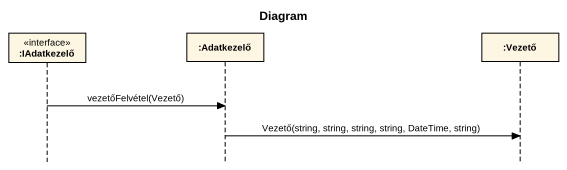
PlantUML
@startuml
title Diagram
hide footbox
participant ":IAdatkezelő" as IAdatkezelő <<interface>>
participant ":Adatkezelő" as Adatkezelő
participant ":Vezető" as Vezető

IAdatkezelő -> Adatkezelő : vezetőFelvétel(Vezető)
Adatkezelő -> Vezető : Vezető(string, string, string, string, DateTime, string)
@enduml
